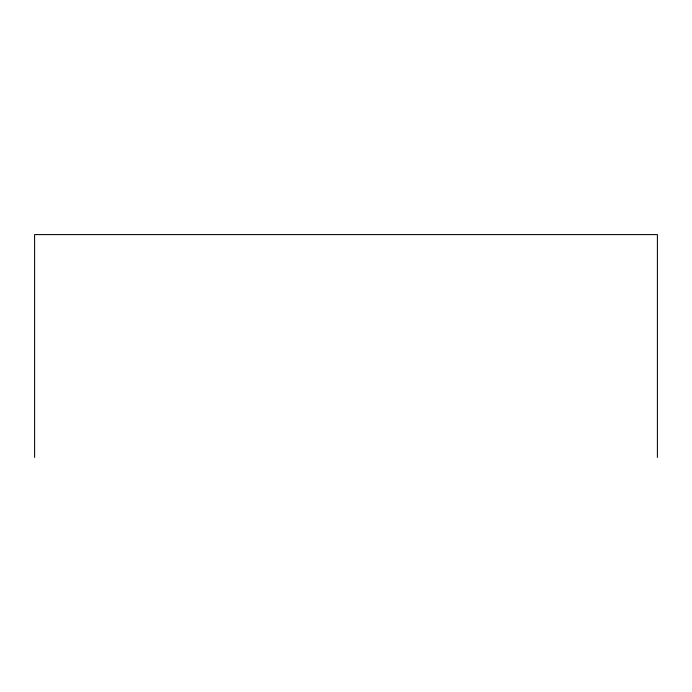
<?xml version="1.0" encoding="UTF-8"?>
<svg xmlns="http://www.w3.org/2000/svg" width="692" height="692" viewBox="0 0 692 692"><rect width="100%" height="100%" fill="white"/><g stroke="black" fill="none" stroke-linecap="round" stroke-linejoin="round"><path stroke-width="1.04" d="M657.4 457.412L657.4 234.588L34.6 234.588L34.6 457.412"/></g></svg>
